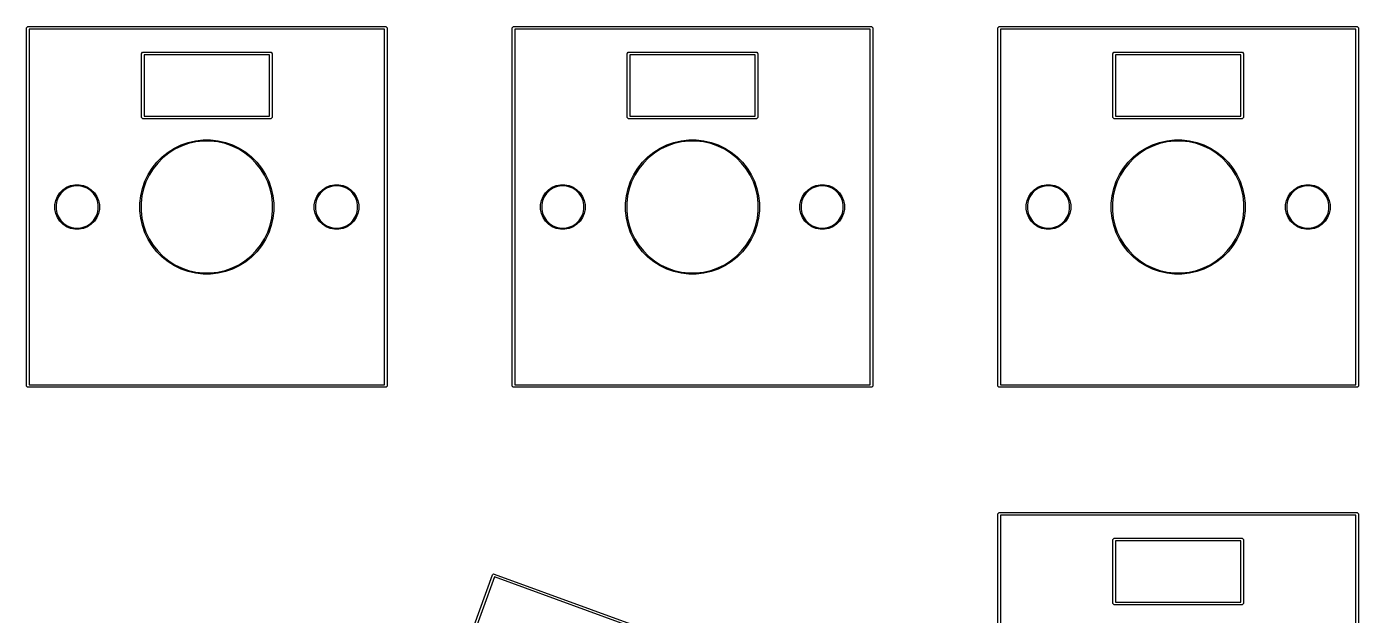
# Model space of a CAD drawing. Extents: x -11 to 295, y -114 to 10.
# Drawn here: x 92.7 to 144.8, y -73 to -49.9 of the extents above; entities that cross this region are included whole.
import ezdxf

# ---------------------------------------------------------------- set-up
doc = ezdxf.new("R2010")
doc.units = 0
doc.layers.add('BLACK', color=7, linetype='CONTINUOUS')

msp = doc.modelspace()

# ---------------------------------------------------------------- linework, layer by layer
at = {"layer": 'BLACK', "linetype": 'CONTINUOUS'}
for p, q in [((92.7, -50), (92.703806, -49.980866)), ((92.7, -64), (92.7, -50)), ((92.703806, -49.980866), (92.730866, -49.953806)), ((92.730866, -49.953806), (92.75, -49.95)), ((92.75, -49.95), (106.75, -49.95)), ((106.75, -49.95), (106.769134, -49.953806)), ((106.769134, -49.953806), (106.796194, -49.980866)), ((106.796194, -49.980866), (106.8, -50)), ((106.8, -50), (106.8, -64)), ((111.7, -50), (111.703806, -49.980866)), ((111.7, -64), (111.7, -50)), ((111.703806, -49.980866), (111.730866, -49.953806)), ((111.730866, -49.953806), (111.75, -49.95)), ((111.75, -49.95), (125.75, -49.95)), ((125.75, -49.95), (125.769134, -49.953806)), ((125.769134, -49.953806), (125.796194, -49.980866)), ((125.796194, -49.980866), (125.8, -50)), ((125.8, -50), (125.8, -64)), ((130.7, -50), (130.703806, -49.980866)), ((130.7, -64), (130.7, -50)), ((130.703806, -49.980866), (130.730866, -49.953806)), ((130.730866, -49.953806), (130.75, -49.95)), ((130.75, -49.95), (144.75, -49.95)), ((144.75, -49.95), (144.769134, -49.953806)), ((144.769134, -49.953806), (144.796194, -49.980866)), ((144.796194, -49.980866), (144.8, -50)), ((144.8, -50), (144.8, -64)), ((92.8, -50.05), (92.8, -63.95)), ((106.7, -50.05), (92.8, -50.05)), ((106.7, -63.95), (106.7, -50.05)), ((111.8, -50.05), (111.8, -63.95)), ((125.7, -50.05), (111.8, -50.05)), ((125.7, -63.95), (125.7, -50.05)), ((130.8, -50.05), (130.8, -63.95)), ((144.7, -50.05), (130.8, -50.05)), ((144.7, -63.95), (144.7, -50.05)), ((97.2, -51), (97.203806, -50.980866)), ((97.2, -53.5), (97.2, -51)), ((97.203806, -50.980866), (97.230866, -50.953806)), ((97.230866, -50.953806), (97.25, -50.95)), ((97.25, -50.95), (102.25, -50.95)), ((97.3, -51.05), (97.3, -53.45)), ((102.2, -51.05), (97.3, -51.05)), ((102.2, -53.45), (102.2, -51.05)), ((102.25, -50.95), (102.269134, -50.953806)), ((102.269134, -50.953806), (102.296194, -50.980866)), ((102.296194, -50.980866), (102.3, -51)), ((102.3, -51), (102.3, -53.5)), ((116.2, -51), (116.203806, -50.980866)), ((116.2, -53.5), (116.2, -51)), ((116.203806, -50.980866), (116.230866, -50.953806)), ((116.230866, -50.953806), (116.25, -50.95)), ((116.25, -50.95), (121.25, -50.95)), ((116.3, -51.05), (116.3, -53.45)), ((121.2, -51.05), (116.3, -51.05)), ((121.2, -53.45), (121.2, -51.05)), ((121.25, -50.95), (121.269134, -50.953806)), ((121.269134, -50.953806), (121.296194, -50.980866)), ((121.296194, -50.980866), (121.3, -51)), ((121.3, -51), (121.3, -53.5)), ((135.2, -51), (135.203806, -50.980866)), ((135.2, -53.5), (135.2, -51)), ((135.203806, -50.980866), (135.230866, -50.953806)), ((135.230866, -50.953806), (135.25, -50.95)), ((135.25, -50.95), (140.25, -50.95)), ((135.3, -51.05), (135.3, -53.45)), ((140.2, -51.05), (135.3, -51.05)), ((140.2, -53.45), (140.2, -51.05)), ((140.25, -50.95), (140.269134, -50.953806)), ((140.269134, -50.953806), (140.296194, -50.980866)), ((140.296194, -50.980866), (140.3, -51)), ((140.3, -51), (140.3, -53.5)), ((97.203806, -53.519134), (97.2, -53.5)), ((97.230866, -53.546194), (97.203806, -53.519134)), ((97.25, -53.55), (97.230866, -53.546194)), ((102.25, -53.55), (97.25, -53.55)), ((97.3, -53.45), (102.2, -53.45)), ((102.269134, -53.546194), (102.25, -53.55)), ((102.296194, -53.519134), (102.269134, -53.546194)), ((102.3, -53.5), (102.296194, -53.519134)), ((116.203806, -53.519134), (116.2, -53.5)), ((116.230866, -53.546194), (116.203806, -53.519134)), ((116.25, -53.55), (116.230866, -53.546194)), ((121.25, -53.55), (116.25, -53.55)), ((116.3, -53.45), (121.2, -53.45)), ((121.269134, -53.546194), (121.25, -53.55)), ((121.296194, -53.519134), (121.269134, -53.546194)), ((121.3, -53.5), (121.296194, -53.519134)), ((135.203806, -53.519134), (135.2, -53.5)), ((135.230866, -53.546194), (135.203806, -53.519134)), ((135.25, -53.55), (135.230866, -53.546194)), ((140.25, -53.55), (135.25, -53.55)), ((135.3, -53.45), (140.2, -53.45)), ((140.269134, -53.546194), (140.25, -53.55)), ((140.296194, -53.519134), (140.269134, -53.546194)), ((140.3, -53.5), (140.296194, -53.519134)), ((98.230988, -54.859153), (98.480238, -54.702539)), ((98.480238, -54.702539), (98.745456, -54.574816)), ((98.763038, -54.617262), (98.502461, -54.742749)), ((98.745456, -54.574816), (99.023307, -54.477592)), ((99.036025, -54.521739), (98.763038, -54.617262)), ((99.023307, -54.477592), (99.310296, -54.412089)), ((99.317992, -54.457382), (99.036025, -54.521739)), ((99.310296, -54.412089), (99.602815, -54.37913)), ((99.605391, -54.425), (99.317992, -54.457382)), ((99.602815, -54.37913), (99.897185, -54.37913)), ((99.894609, -54.425), (99.605391, -54.425)), ((100.182008, -54.457382), (99.894609, -54.425)), ((99.897185, -54.37913), (100.189704, -54.412089)), ((100.463975, -54.521739), (100.182008, -54.457382)), ((100.189704, -54.412089), (100.476693, -54.477592)), ((100.736962, -54.617262), (100.463975, -54.521739)), ((100.476693, -54.477592), (100.754544, -54.574816)), ((100.997539, -54.742749), (100.736962, -54.617262)), ((100.754544, -54.574816), (101.019762, -54.702539)), ((101.019762, -54.702539), (101.269012, -54.859153)), ((117.230988, -54.859153), (117.480238, -54.702539)), ((117.480238, -54.702539), (117.745456, -54.574816)), ((117.763038, -54.617262), (117.502461, -54.742749)), ((117.745456, -54.574816), (118.023307, -54.477592)), ((118.036025, -54.521739), (117.763038, -54.617262)), ((118.023307, -54.477592), (118.310296, -54.412089)), ((118.317992, -54.457382), (118.036025, -54.521739)), ((118.310296, -54.412089), (118.602815, -54.37913)), ((118.605391, -54.425), (118.317992, -54.457382)), ((118.602815, -54.37913), (118.897185, -54.37913)), ((118.894609, -54.425), (118.605391, -54.425)), ((119.182008, -54.457382), (118.894609, -54.425)), ((118.897185, -54.37913), (119.189704, -54.412089)), ((119.463975, -54.521739), (119.182008, -54.457382)), ((119.189704, -54.412089), (119.476693, -54.477592)), ((119.736962, -54.617262), (119.463975, -54.521739)), ((119.476693, -54.477592), (119.754544, -54.574816)), ((119.997539, -54.742749), (119.736962, -54.617262)), ((119.754544, -54.574816), (120.019762, -54.702539)), ((120.019762, -54.702539), (120.269012, -54.859153)), ((136.230988, -54.859153), (136.480238, -54.702539)), ((136.480238, -54.702539), (136.745456, -54.574816)), ((136.763038, -54.617262), (136.502461, -54.742749)), ((136.745456, -54.574816), (137.023307, -54.477592)), ((137.036025, -54.521739), (136.763038, -54.617262)), ((137.023307, -54.477592), (137.310296, -54.412089)), ((137.317992, -54.457382), (137.036025, -54.521739)), ((137.310296, -54.412089), (137.602815, -54.37913)), ((137.605391, -54.425), (137.317992, -54.457382)), ((137.602815, -54.37913), (137.897185, -54.37913)), ((137.894609, -54.425), (137.605391, -54.425)), ((138.182008, -54.457382), (137.894609, -54.425)), ((137.897185, -54.37913), (138.189704, -54.412089)), ((138.463975, -54.521739), (138.182008, -54.457382)), ((138.189704, -54.412089), (138.476693, -54.477592)), ((138.736962, -54.617262), (138.463975, -54.521739)), ((138.476693, -54.477592), (138.754544, -54.574816)), ((138.997539, -54.742749), (138.736962, -54.617262)), ((138.754544, -54.574816), (139.019762, -54.702539)), ((139.019762, -54.702539), (139.269012, -54.859153)), ((97.792689, -55.25084), (98.00084, -55.042689)), ((98.031454, -55.076946), (97.826946, -55.281454)), ((98.00084, -55.042689), (98.230988, -54.859153)), ((98.257574, -54.896622), (98.031454, -55.076946)), ((98.502461, -54.742749), (98.257574, -54.896622)), ((101.242426, -54.896622), (100.997539, -54.742749)), ((101.468546, -55.076946), (101.242426, -54.896622)), ((101.269012, -54.859153), (101.49916, -55.042689)), ((101.673054, -55.281454), (101.468546, -55.076946)), ((101.49916, -55.042689), (101.707311, -55.25084)), ((116.792689, -55.25084), (117.00084, -55.042689)), ((117.031454, -55.076946), (116.826946, -55.281454)), ((117.00084, -55.042689), (117.230988, -54.859153)), ((117.257574, -54.896622), (117.031454, -55.076946)), ((117.502461, -54.742749), (117.257574, -54.896622)), ((120.242426, -54.896622), (119.997539, -54.742749)), ((120.468546, -55.076946), (120.242426, -54.896622)), ((120.269012, -54.859153), (120.49916, -55.042689)), ((120.673054, -55.281454), (120.468546, -55.076946)), ((120.49916, -55.042689), (120.707311, -55.25084)), ((135.792689, -55.25084), (136.00084, -55.042689)), ((136.031454, -55.076946), (135.826946, -55.281454)), ((136.00084, -55.042689), (136.230988, -54.859153)), ((136.257574, -54.896622), (136.031454, -55.076946)), ((136.502461, -54.742749), (136.257574, -54.896622)), ((139.242426, -54.896622), (138.997539, -54.742749)), ((139.468546, -55.076946), (139.242426, -54.896622)), ((139.269012, -54.859153), (139.49916, -55.042689)), ((139.673054, -55.281454), (139.468546, -55.076946)), ((139.49916, -55.042689), (139.707311, -55.25084)), ((97.324816, -55.995456), (97.452539, -55.730238)), ((97.452539, -55.730238), (97.609153, -55.480988)), ((97.646622, -55.507574), (97.492749, -55.752461)), ((97.609153, -55.480988), (97.792689, -55.25084)), ((97.826946, -55.281454), (97.646622, -55.507574)), ((101.853378, -55.507574), (101.673054, -55.281454)), ((101.707311, -55.25084), (101.890847, -55.480988)), ((102.007251, -55.752461), (101.853378, -55.507574)), ((101.890847, -55.480988), (102.047461, -55.730238)), ((102.047461, -55.730238), (102.175184, -55.995456)), ((116.324816, -55.995456), (116.452539, -55.730238)), ((116.452539, -55.730238), (116.609153, -55.480988)), ((116.646622, -55.507574), (116.492749, -55.752461)), ((116.609153, -55.480988), (116.792689, -55.25084)), ((116.826946, -55.281454), (116.646622, -55.507574)), ((120.853378, -55.507574), (120.673054, -55.281454)), ((120.707311, -55.25084), (120.890847, -55.480988)), ((121.007251, -55.752461), (120.853378, -55.507574)), ((120.890847, -55.480988), (121.047461, -55.730238)), ((121.047461, -55.730238), (121.175184, -55.995456)), ((135.324816, -55.995456), (135.452539, -55.730238)), ((135.452539, -55.730238), (135.609153, -55.480988)), ((135.646622, -55.507574), (135.492749, -55.752461)), ((135.609153, -55.480988), (135.792689, -55.25084)), ((135.826946, -55.281454), (135.646622, -55.507574)), ((139.853378, -55.507574), (139.673054, -55.281454)), ((139.707311, -55.25084), (139.890847, -55.480988)), ((140.007251, -55.752461), (139.853378, -55.507574)), ((139.890847, -55.480988), (140.047461, -55.730238)), ((140.047461, -55.730238), (140.175184, -55.995456)), ((94.119906, -56.323616), (94.262528, -56.228319)), ((94.262528, -56.228319), (94.421001, -56.162677)), ((94.434356, -56.206704), (94.284216, -56.268894)), ((94.421001, -56.162677), (94.589235, -56.129213)), ((94.593745, -56.175), (94.434356, -56.206704)), ((94.589235, -56.129213), (94.760765, -56.129213)), ((94.756255, -56.175), (94.593745, -56.175)), ((94.915644, -56.206704), (94.756255, -56.175)), ((94.760765, -56.129213), (94.928999, -56.162677)), ((95.065784, -56.268894), (94.915644, -56.206704)), ((94.928999, -56.162677), (95.087472, -56.228319)), ((95.087472, -56.228319), (95.230094, -56.323616)), ((97.227592, -56.273307), (97.324816, -55.995456)), ((97.367262, -56.013038), (97.271739, -56.286025)), ((97.492749, -55.752461), (97.367262, -56.013038)), ((102.132738, -56.013038), (102.007251, -55.752461)), ((102.228261, -56.286025), (102.132738, -56.013038)), ((102.175184, -55.995456), (102.272408, -56.273307)), ((104.269906, -56.323616), (104.412528, -56.228319)), ((104.412528, -56.228319), (104.571001, -56.162677)), ((104.584356, -56.206704), (104.434216, -56.268894)), ((104.571001, -56.162677), (104.739235, -56.129213)), ((104.743745, -56.175), (104.584356, -56.206704)), ((104.739235, -56.129213), (104.910765, -56.129213)), ((104.906255, -56.175), (104.743745, -56.175)), ((105.065644, -56.206704), (104.906255, -56.175)), ((104.910765, -56.129213), (105.078999, -56.162677)), ((105.215784, -56.268894), (105.065644, -56.206704)), ((105.078999, -56.162677), (105.237472, -56.228319)), ((105.237472, -56.228319), (105.380094, -56.323616)), ((113.119906, -56.323616), (113.262528, -56.228319)), ((113.262528, -56.228319), (113.421001, -56.162677)), ((113.434356, -56.206704), (113.284216, -56.268894)), ((113.421001, -56.162677), (113.589235, -56.129213)), ((113.593745, -56.175), (113.434356, -56.206704)), ((113.589235, -56.129213), (113.760765, -56.129213)), ((113.756255, -56.175), (113.593745, -56.175)), ((113.915644, -56.206704), (113.756255, -56.175)), ((113.760765, -56.129213), (113.928999, -56.162677)), ((114.065784, -56.268894), (113.915644, -56.206704)), ((113.928999, -56.162677), (114.087472, -56.228319)), ((114.087472, -56.228319), (114.230094, -56.323616)), ((116.227592, -56.273307), (116.324816, -55.995456)), ((116.367262, -56.013038), (116.271739, -56.286025)), ((116.492749, -55.752461), (116.367262, -56.013038)), ((121.132738, -56.013038), (121.007251, -55.752461)), ((121.228261, -56.286025), (121.132738, -56.013038)), ((121.175184, -55.995456), (121.272408, -56.273307)), ((123.269906, -56.323616), (123.412528, -56.228319)), ((123.412528, -56.228319), (123.571001, -56.162677)), ((123.584356, -56.206704), (123.434216, -56.268894)), ((123.571001, -56.162677), (123.739235, -56.129213)), ((123.743745, -56.175), (123.584356, -56.206704)), ((123.739235, -56.129213), (123.910765, -56.129213)), ((123.906255, -56.175), (123.743745, -56.175)), ((124.065644, -56.206704), (123.906255, -56.175)), ((123.910765, -56.129213), (124.078999, -56.162677)), ((124.215784, -56.268894), (124.065644, -56.206704)), ((124.078999, -56.162677), (124.237472, -56.228319)), ((124.237472, -56.228319), (124.380094, -56.323616)), ((132.119906, -56.323616), (132.262528, -56.228319)), ((132.262528, -56.228319), (132.421001, -56.162677)), ((132.434356, -56.206704), (132.284216, -56.268894)), ((132.421001, -56.162677), (132.589235, -56.129213)), ((132.593745, -56.175), (132.434356, -56.206704)), ((132.589235, -56.129213), (132.760765, -56.129213)), ((132.756255, -56.175), (132.593745, -56.175)), ((132.915644, -56.206704), (132.756255, -56.175)), ((132.760765, -56.129213), (132.928999, -56.162677)), ((133.065784, -56.268894), (132.915644, -56.206704)), ((132.928999, -56.162677), (133.087472, -56.228319)), ((133.087472, -56.228319), (133.230094, -56.323616)), ((135.227592, -56.273307), (135.324816, -55.995456)), ((135.367262, -56.013038), (135.271739, -56.286025)), ((135.492749, -55.752461), (135.367262, -56.013038)), ((140.132738, -56.013038), (140.007251, -55.752461)), ((140.228261, -56.286025), (140.132738, -56.013038)), ((140.175184, -55.995456), (140.272408, -56.273307)), ((142.269906, -56.323616), (142.412528, -56.228319)), ((142.412528, -56.228319), (142.571001, -56.162677)), ((142.584356, -56.206704), (142.434216, -56.268894)), ((142.571001, -56.162677), (142.739235, -56.129213)), ((142.743745, -56.175), (142.584356, -56.206704)), ((142.739235, -56.129213), (142.910765, -56.129213)), ((142.906255, -56.175), (142.743745, -56.175)), ((143.065644, -56.206704), (142.906255, -56.175)), ((142.910765, -56.129213), (143.078999, -56.162677)), ((143.215784, -56.268894), (143.065644, -56.206704)), ((143.078999, -56.162677), (143.237472, -56.228319)), ((143.237472, -56.228319), (143.380094, -56.323616)), ((93.804213, -56.914235), (93.837677, -56.746001)), ((93.837677, -56.746001), (93.903319, -56.587528)), ((93.881704, -56.759356), (93.85, -56.918745)), ((93.943894, -56.609216), (93.881704, -56.759356)), ((93.903319, -56.587528), (93.998616, -56.444906)), ((94.034181, -56.474093), (93.943894, -56.609216)), ((93.998616, -56.444906), (94.119906, -56.323616)), ((94.149093, -56.359181), (94.034181, -56.474093)), ((94.284216, -56.268894), (94.149093, -56.359181)), ((95.200907, -56.359181), (95.065784, -56.268894)), ((95.315819, -56.474093), (95.200907, -56.359181)), ((95.230094, -56.323616), (95.351384, -56.444906)), ((95.406106, -56.609216), (95.315819, -56.474093)), ((95.351384, -56.444906), (95.446681, -56.587528)), ((95.468296, -56.759356), (95.406106, -56.609216)), ((95.446681, -56.587528), (95.512323, -56.746001)), ((95.5, -56.918745), (95.468296, -56.759356)), ((95.512323, -56.746001), (95.545787, -56.914235)), ((97.12913, -56.852815), (97.162089, -56.560296)), ((97.162089, -56.560296), (97.227592, -56.273307)), ((97.207382, -56.567992), (97.175, -56.855391)), ((97.271739, -56.286025), (97.207382, -56.567992)), ((102.292618, -56.567992), (102.228261, -56.286025)), ((102.272408, -56.273307), (102.337911, -56.560296)), ((102.325, -56.855391), (102.292618, -56.567992)), ((102.337911, -56.560296), (102.37087, -56.852815)), ((103.954213, -56.914235), (103.987677, -56.746001)), ((103.987677, -56.746001), (104.053319, -56.587528)), ((104.031704, -56.759356), (104, -56.918745)), ((104.093894, -56.609216), (104.031704, -56.759356)), ((104.053319, -56.587528), (104.148616, -56.444906)), ((104.184181, -56.474093), (104.093894, -56.609216)), ((104.148616, -56.444906), (104.269906, -56.323616)), ((104.299093, -56.359181), (104.184181, -56.474093)), ((104.434216, -56.268894), (104.299093, -56.359181)), ((105.350907, -56.359181), (105.215784, -56.268894)), ((105.465819, -56.474093), (105.350907, -56.359181)), ((105.380094, -56.323616), (105.501384, -56.444906)), ((105.556106, -56.609216), (105.465819, -56.474093)), ((105.501384, -56.444906), (105.596681, -56.587528)), ((105.618296, -56.759356), (105.556106, -56.609216)), ((105.596681, -56.587528), (105.662323, -56.746001)), ((105.65, -56.918745), (105.618296, -56.759356)), ((105.662323, -56.746001), (105.695787, -56.914235)), ((112.804213, -56.914235), (112.837677, -56.746001)), ((112.837677, -56.746001), (112.903319, -56.587528)), ((112.881704, -56.759356), (112.85, -56.918745)), ((112.943894, -56.609216), (112.881704, -56.759356)), ((112.903319, -56.587528), (112.998616, -56.444906)), ((113.034181, -56.474093), (112.943894, -56.609216)), ((112.998616, -56.444906), (113.119906, -56.323616)), ((113.149093, -56.359181), (113.034181, -56.474093)), ((113.284216, -56.268894), (113.149093, -56.359181)), ((114.200907, -56.359181), (114.065784, -56.268894)), ((114.315819, -56.474093), (114.200907, -56.359181)), ((114.230094, -56.323616), (114.351384, -56.444906)), ((114.406106, -56.609216), (114.315819, -56.474093)), ((114.351384, -56.444906), (114.446681, -56.587528)), ((114.468296, -56.759356), (114.406106, -56.609216)), ((114.446681, -56.587528), (114.512323, -56.746001)), ((114.5, -56.918745), (114.468296, -56.759356)), ((114.512323, -56.746001), (114.545787, -56.914235)), ((116.12913, -56.852815), (116.162089, -56.560296)), ((116.162089, -56.560296), (116.227592, -56.273307)), ((116.207382, -56.567992), (116.175, -56.855391)), ((116.271739, -56.286025), (116.207382, -56.567992)), ((121.292618, -56.567992), (121.228261, -56.286025)), ((121.272408, -56.273307), (121.337911, -56.560296)), ((121.325, -56.855391), (121.292618, -56.567992)), ((121.337911, -56.560296), (121.37087, -56.852815)), ((122.954213, -56.914235), (122.987677, -56.746001)), ((122.987677, -56.746001), (123.053319, -56.587528)), ((123.031704, -56.759356), (123, -56.918745)), ((123.093894, -56.609216), (123.031704, -56.759356)), ((123.053319, -56.587528), (123.148616, -56.444906)), ((123.184181, -56.474093), (123.093894, -56.609216)), ((123.148616, -56.444906), (123.269906, -56.323616)), ((123.299093, -56.359181), (123.184181, -56.474093)), ((123.434216, -56.268894), (123.299093, -56.359181)), ((124.350907, -56.359181), (124.215784, -56.268894)), ((124.465819, -56.474093), (124.350907, -56.359181)), ((124.380094, -56.323616), (124.501384, -56.444906)), ((124.556106, -56.609216), (124.465819, -56.474093)), ((124.501384, -56.444906), (124.596681, -56.587528)), ((124.618296, -56.759356), (124.556106, -56.609216)), ((124.596681, -56.587528), (124.662323, -56.746001)), ((124.65, -56.918745), (124.618296, -56.759356)), ((124.662323, -56.746001), (124.695787, -56.914235)), ((131.804213, -56.914235), (131.837677, -56.746001)), ((131.837677, -56.746001), (131.903319, -56.587528)), ((131.881704, -56.759356), (131.85, -56.918745)), ((131.943894, -56.609216), (131.881704, -56.759356)), ((131.903319, -56.587528), (131.998616, -56.444906)), ((132.034181, -56.474093), (131.943894, -56.609216)), ((131.998616, -56.444906), (132.119906, -56.323616)), ((132.149093, -56.359181), (132.034181, -56.474093)), ((132.284216, -56.268894), (132.149093, -56.359181)), ((133.200907, -56.359181), (133.065784, -56.268894)), ((133.315819, -56.474093), (133.200907, -56.359181)), ((133.230094, -56.323616), (133.351384, -56.444906)), ((133.406106, -56.609216), (133.315819, -56.474093)), ((133.351384, -56.444906), (133.446681, -56.587528)), ((133.468296, -56.759356), (133.406106, -56.609216)), ((133.446681, -56.587528), (133.512323, -56.746001)), ((133.5, -56.918745), (133.468296, -56.759356)), ((133.512323, -56.746001), (133.545787, -56.914235)), ((135.12913, -56.852815), (135.162089, -56.560296)), ((135.162089, -56.560296), (135.227592, -56.273307)), ((135.207382, -56.567992), (135.175, -56.855391)), ((135.271739, -56.286025), (135.207382, -56.567992)), ((140.292618, -56.567992), (140.228261, -56.286025)), ((140.272408, -56.273307), (140.337911, -56.560296)), ((140.325, -56.855391), (140.292618, -56.567992)), ((140.337911, -56.560296), (140.37087, -56.852815)), ((141.954213, -56.914235), (141.987677, -56.746001)), ((141.987677, -56.746001), (142.053319, -56.587528)), ((142.031704, -56.759356), (142, -56.918745)), ((142.093894, -56.609216), (142.031704, -56.759356)), ((142.053319, -56.587528), (142.148616, -56.444906)), ((142.184181, -56.474093), (142.093894, -56.609216)), ((142.148616, -56.444906), (142.269906, -56.323616)), ((142.299093, -56.359181), (142.184181, -56.474093)), ((142.434216, -56.268894), (142.299093, -56.359181)), ((143.350907, -56.359181), (143.215784, -56.268894)), ((143.465819, -56.474093), (143.350907, -56.359181)), ((143.380094, -56.323616), (143.501384, -56.444906)), ((143.556106, -56.609216), (143.465819, -56.474093)), ((143.501384, -56.444906), (143.596681, -56.587528)), ((143.618296, -56.759356), (143.556106, -56.609216)), ((143.596681, -56.587528), (143.662323, -56.746001)), ((143.65, -56.918745), (143.618296, -56.759356)), ((143.662323, -56.746001), (143.695787, -56.914235)), ((93.804213, -56.918745), (93.804213, -56.914235)), ((93.804213, -57.085765), (93.804213, -56.918745)), ((93.837677, -57.253999), (93.804213, -57.085765)), ((93.903319, -57.412472), (93.837677, -57.253999)), ((93.85, -56.918745), (93.85, -57.081255)), ((93.85, -57.081255), (93.881704, -57.240644)), ((93.881704, -57.240644), (93.943894, -57.390784)), ((95.406106, -57.390784), (95.468296, -57.240644)), ((95.512323, -57.253999), (95.446681, -57.412472)), ((95.468296, -57.240644), (95.5, -57.081255)), ((95.5, -57.081255), (95.5, -56.918745)), ((95.545787, -57.085765), (95.512323, -57.253999)), ((95.545787, -56.914235), (95.545787, -57.085765)), ((97.12913, -56.855391), (97.12913, -56.852815)), ((97.12913, -57.147185), (97.12913, -56.855391)), ((97.162089, -57.439704), (97.12913, -57.147185)), ((97.175, -56.855391), (97.175, -57.144609)), ((97.175, -57.144609), (97.207382, -57.432008)), ((102.292618, -57.432008), (102.325, -57.144609)), ((102.325, -57.144609), (102.325, -56.855391)), ((102.37087, -57.147185), (102.337911, -57.439704)), ((102.37087, -56.852815), (102.37087, -57.147185)), ((103.954213, -56.918745), (103.954213, -56.914235)), ((103.954213, -57.085765), (103.954213, -56.918745)), ((103.987677, -57.253999), (103.954213, -57.085765)), ((104.053319, -57.412472), (103.987677, -57.253999)), ((104, -56.918745), (104, -57.081255)), ((104, -57.081255), (104.031704, -57.240644)), ((104.031704, -57.240644), (104.093894, -57.390784)), ((105.556106, -57.390784), (105.618296, -57.240644)), ((105.662323, -57.253999), (105.596681, -57.412472)), ((105.618296, -57.240644), (105.65, -57.081255)), ((105.65, -57.081255), (105.65, -56.918745)), ((105.695787, -57.085765), (105.662323, -57.253999)), ((105.695787, -56.914235), (105.695787, -57.085765)), ((112.804213, -56.918745), (112.804213, -56.914235)), ((112.804213, -57.085765), (112.804213, -56.918745)), ((112.837677, -57.253999), (112.804213, -57.085765)), ((112.903319, -57.412472), (112.837677, -57.253999)), ((112.85, -56.918745), (112.85, -57.081255)), ((112.85, -57.081255), (112.881704, -57.240644)), ((112.881704, -57.240644), (112.943894, -57.390784)), ((114.406106, -57.390784), (114.468296, -57.240644)), ((114.512323, -57.253999), (114.446681, -57.412472)), ((114.468296, -57.240644), (114.5, -57.081255)), ((114.5, -57.081255), (114.5, -56.918745)), ((114.545787, -57.085765), (114.512323, -57.253999)), ((114.545787, -56.914235), (114.545787, -57.085765)), ((116.12913, -56.855391), (116.12913, -56.852815)), ((116.12913, -57.147185), (116.12913, -56.855391)), ((116.162089, -57.439704), (116.12913, -57.147185)), ((116.175, -56.855391), (116.175, -57.144609)), ((116.175, -57.144609), (116.207382, -57.432008)), ((121.292618, -57.432008), (121.325, -57.144609)), ((121.325, -57.144609), (121.325, -56.855391)), ((121.37087, -57.147185), (121.337911, -57.439704)), ((121.37087, -56.852815), (121.37087, -57.147185)), ((122.954213, -56.918745), (122.954213, -56.914235)), ((122.954213, -57.085765), (122.954213, -56.918745)), ((122.987677, -57.253999), (122.954213, -57.085765)), ((123.053319, -57.412472), (122.987677, -57.253999)), ((123, -56.918745), (123, -57.081255)), ((123, -57.081255), (123.031704, -57.240644)), ((123.031704, -57.240644), (123.093894, -57.390784)), ((124.556106, -57.390784), (124.618296, -57.240644)), ((124.662323, -57.253999), (124.596681, -57.412472)), ((124.618296, -57.240644), (124.65, -57.081255)), ((124.65, -57.081255), (124.65, -56.918745)), ((124.695787, -57.085765), (124.662323, -57.253999)), ((124.695787, -56.914235), (124.695787, -57.085765)), ((131.804213, -56.918745), (131.804213, -56.914235)), ((131.804213, -57.085765), (131.804213, -56.918745)), ((131.837677, -57.253999), (131.804213, -57.085765)), ((131.903319, -57.412472), (131.837677, -57.253999)), ((131.85, -56.918745), (131.85, -57.081255)), ((131.85, -57.081255), (131.881704, -57.240644)), ((131.881704, -57.240644), (131.943894, -57.390784)), ((133.406106, -57.390784), (133.468296, -57.240644)), ((133.512323, -57.253999), (133.446681, -57.412472)), ((133.468296, -57.240644), (133.5, -57.081255)), ((133.5, -57.081255), (133.5, -56.918745)), ((133.545787, -57.085765), (133.512323, -57.253999)), ((133.545787, -56.914235), (133.545787, -57.085765)), ((135.12913, -56.855391), (135.12913, -56.852815)), ((135.12913, -57.147185), (135.12913, -56.855391)), ((135.162089, -57.439704), (135.12913, -57.147185)), ((135.175, -56.855391), (135.175, -57.144609)), ((135.175, -57.144609), (135.207382, -57.432008)), ((140.292618, -57.432008), (140.325, -57.144609)), ((140.325, -57.144609), (140.325, -56.855391)), ((140.37087, -57.147185), (140.337911, -57.439704)), ((140.37087, -56.852815), (140.37087, -57.147185)), ((141.954213, -56.918745), (141.954213, -56.914235)), ((141.954213, -57.085765), (141.954213, -56.918745)), ((141.987677, -57.253999), (141.954213, -57.085765)), ((142.053319, -57.412472), (141.987677, -57.253999)), ((142, -56.918745), (142, -57.081255)), ((142, -57.081255), (142.031704, -57.240644)), ((142.031704, -57.240644), (142.093894, -57.390784)), ((143.556106, -57.390784), (143.618296, -57.240644)), ((143.662323, -57.253999), (143.596681, -57.412472)), ((143.618296, -57.240644), (143.65, -57.081255)), ((143.65, -57.081255), (143.65, -56.918745)), ((143.695787, -57.085765), (143.662323, -57.253999)), ((143.695787, -56.914235), (143.695787, -57.085765)), ((93.998616, -57.555094), (93.903319, -57.412472)), ((93.943894, -57.390784), (94.034181, -57.525907)), ((94.119906, -57.676384), (93.998616, -57.555094)), ((94.034181, -57.525907), (94.149093, -57.640819)), ((94.262528, -57.771681), (94.119906, -57.676384)), ((94.149093, -57.640819), (94.284216, -57.731106)), ((94.421001, -57.837323), (94.262528, -57.771681)), ((94.284216, -57.731106), (94.434356, -57.793296)), ((94.434356, -57.793296), (94.593745, -57.825)), ((94.593745, -57.825), (94.756255, -57.825)), ((94.756255, -57.825), (94.915644, -57.793296)), ((94.915644, -57.793296), (95.065784, -57.731106)), ((95.087472, -57.771681), (94.928999, -57.837323)), ((95.065784, -57.731106), (95.200907, -57.640819)), ((95.230094, -57.676384), (95.087472, -57.771681)), ((95.200907, -57.640819), (95.315819, -57.525907)), ((95.351384, -57.555094), (95.230094, -57.676384)), ((95.315819, -57.525907), (95.406106, -57.390784)), ((95.446681, -57.412472), (95.351384, -57.555094)), ((97.227592, -57.726693), (97.162089, -57.439704)), ((97.207382, -57.432008), (97.271739, -57.713975)), ((97.324816, -58.004544), (97.227592, -57.726693)), ((97.271739, -57.713975), (97.367262, -57.986962)), ((102.132738, -57.986962), (102.228261, -57.713975)), ((102.272408, -57.726693), (102.175184, -58.004544)), ((102.228261, -57.713975), (102.292618, -57.432008)), ((102.337911, -57.439704), (102.272408, -57.726693)), ((104.148616, -57.555094), (104.053319, -57.412472)), ((104.093894, -57.390784), (104.184181, -57.525907)), ((104.269906, -57.676384), (104.148616, -57.555094)), ((104.184181, -57.525907), (104.299093, -57.640819)), ((104.412528, -57.771681), (104.269906, -57.676384)), ((104.299093, -57.640819), (104.434216, -57.731106)), ((104.571001, -57.837323), (104.412528, -57.771681)), ((104.434216, -57.731106), (104.584356, -57.793296)), ((104.584356, -57.793296), (104.743745, -57.825)), ((104.743745, -57.825), (104.906255, -57.825)), ((104.906255, -57.825), (105.065644, -57.793296)), ((105.065644, -57.793296), (105.215784, -57.731106)), ((105.237472, -57.771681), (105.078999, -57.837323)), ((105.215784, -57.731106), (105.350907, -57.640819)), ((105.380094, -57.676384), (105.237472, -57.771681)), ((105.350907, -57.640819), (105.465819, -57.525907)), ((105.501384, -57.555094), (105.380094, -57.676384)), ((105.465819, -57.525907), (105.556106, -57.390784)), ((105.596681, -57.412472), (105.501384, -57.555094)), ((112.998616, -57.555094), (112.903319, -57.412472)), ((112.943894, -57.390784), (113.034181, -57.525907)), ((113.119906, -57.676384), (112.998616, -57.555094)), ((113.034181, -57.525907), (113.149093, -57.640819)), ((113.262528, -57.771681), (113.119906, -57.676384)), ((113.149093, -57.640819), (113.284216, -57.731106)), ((113.421001, -57.837323), (113.262528, -57.771681)), ((113.284216, -57.731106), (113.434356, -57.793296)), ((113.434356, -57.793296), (113.593745, -57.825)), ((113.593745, -57.825), (113.756255, -57.825)), ((113.756255, -57.825), (113.915644, -57.793296)), ((113.915644, -57.793296), (114.065784, -57.731106)), ((114.087472, -57.771681), (113.928999, -57.837323)), ((114.065784, -57.731106), (114.200907, -57.640819)), ((114.230094, -57.676384), (114.087472, -57.771681)), ((114.200907, -57.640819), (114.315819, -57.525907)), ((114.351384, -57.555094), (114.230094, -57.676384)), ((114.315819, -57.525907), (114.406106, -57.390784)), ((114.446681, -57.412472), (114.351384, -57.555094)), ((116.227592, -57.726693), (116.162089, -57.439704)), ((116.207382, -57.432008), (116.271739, -57.713975)), ((116.324816, -58.004544), (116.227592, -57.726693)), ((116.271739, -57.713975), (116.367262, -57.986962)), ((121.132738, -57.986962), (121.228261, -57.713975)), ((121.272408, -57.726693), (121.175184, -58.004544)), ((121.228261, -57.713975), (121.292618, -57.432008)), ((121.337911, -57.439704), (121.272408, -57.726693)), ((123.148616, -57.555094), (123.053319, -57.412472)), ((123.093894, -57.390784), (123.184181, -57.525907)), ((123.269906, -57.676384), (123.148616, -57.555094)), ((123.184181, -57.525907), (123.299093, -57.640819)), ((123.412528, -57.771681), (123.269906, -57.676384)), ((123.299093, -57.640819), (123.434216, -57.731106)), ((123.571001, -57.837323), (123.412528, -57.771681)), ((123.434216, -57.731106), (123.584356, -57.793296)), ((123.584356, -57.793296), (123.743745, -57.825)), ((123.743745, -57.825), (123.906255, -57.825)), ((123.906255, -57.825), (124.065644, -57.793296)), ((124.065644, -57.793296), (124.215784, -57.731106)), ((124.237472, -57.771681), (124.078999, -57.837323)), ((124.215784, -57.731106), (124.350907, -57.640819)), ((124.380094, -57.676384), (124.237472, -57.771681)), ((124.350907, -57.640819), (124.465819, -57.525907)), ((124.501384, -57.555094), (124.380094, -57.676384)), ((124.465819, -57.525907), (124.556106, -57.390784)), ((124.596681, -57.412472), (124.501384, -57.555094)), ((131.998616, -57.555094), (131.903319, -57.412472)), ((131.943894, -57.390784), (132.034181, -57.525907)), ((132.119906, -57.676384), (131.998616, -57.555094)), ((132.034181, -57.525907), (132.149093, -57.640819)), ((132.262528, -57.771681), (132.119906, -57.676384)), ((132.149093, -57.640819), (132.284216, -57.731106)), ((132.421001, -57.837323), (132.262528, -57.771681)), ((132.284216, -57.731106), (132.434356, -57.793296)), ((132.434356, -57.793296), (132.593745, -57.825)), ((132.593745, -57.825), (132.756255, -57.825)), ((132.756255, -57.825), (132.915644, -57.793296)), ((132.915644, -57.793296), (133.065784, -57.731106)), ((133.087472, -57.771681), (132.928999, -57.837323)), ((133.065784, -57.731106), (133.200907, -57.640819)), ((133.230094, -57.676384), (133.087472, -57.771681)), ((133.200907, -57.640819), (133.315819, -57.525907)), ((133.351384, -57.555094), (133.230094, -57.676384)), ((133.315819, -57.525907), (133.406106, -57.390784)), ((133.446681, -57.412472), (133.351384, -57.555094)), ((135.227592, -57.726693), (135.162089, -57.439704)), ((135.207382, -57.432008), (135.271739, -57.713975)), ((135.324816, -58.004544), (135.227592, -57.726693)), ((135.271739, -57.713975), (135.367262, -57.986962)), ((140.132738, -57.986962), (140.228261, -57.713975)), ((140.272408, -57.726693), (140.175184, -58.004544)), ((140.228261, -57.713975), (140.292618, -57.432008)), ((140.337911, -57.439704), (140.272408, -57.726693)), ((142.148616, -57.555094), (142.053319, -57.412472)), ((142.093894, -57.390784), (142.184181, -57.525907)), ((142.269906, -57.676384), (142.148616, -57.555094)), ((142.184181, -57.525907), (142.299093, -57.640819)), ((142.412528, -57.771681), (142.269906, -57.676384)), ((142.299093, -57.640819), (142.434216, -57.731106)), ((142.571001, -57.837323), (142.412528, -57.771681)), ((142.434216, -57.731106), (142.584356, -57.793296)), ((142.584356, -57.793296), (142.743745, -57.825)), ((142.743745, -57.825), (142.906255, -57.825)), ((142.906255, -57.825), (143.065644, -57.793296)), ((143.065644, -57.793296), (143.215784, -57.731106)), ((143.237472, -57.771681), (143.078999, -57.837323)), ((143.215784, -57.731106), (143.350907, -57.640819)), ((143.380094, -57.676384), (143.237472, -57.771681)), ((143.350907, -57.640819), (143.465819, -57.525907)), ((143.501384, -57.555094), (143.380094, -57.676384)), ((143.465819, -57.525907), (143.556106, -57.390784)), ((143.596681, -57.412472), (143.501384, -57.555094)), ((94.589235, -57.870787), (94.421001, -57.837323)), ((94.760765, -57.870787), (94.589235, -57.870787)), ((94.928999, -57.837323), (94.760765, -57.870787)), ((97.452539, -58.269762), (97.324816, -58.004544)), ((97.367262, -57.986962), (97.492749, -58.247539)), ((97.609153, -58.519012), (97.452539, -58.269762)), ((97.492749, -58.247539), (97.646622, -58.492426)), ((101.853378, -58.492426), (102.007251, -58.247539)), ((102.047461, -58.269762), (101.890847, -58.519012)), ((102.007251, -58.247539), (102.132738, -57.986962)), ((102.175184, -58.004544), (102.047461, -58.269762)), ((104.739235, -57.870787), (104.571001, -57.837323)), ((104.910765, -57.870787), (104.739235, -57.870787)), ((105.078999, -57.837323), (104.910765, -57.870787)), ((113.589235, -57.870787), (113.421001, -57.837323)), ((113.760765, -57.870787), (113.589235, -57.870787)), ((113.928999, -57.837323), (113.760765, -57.870787)), ((116.452539, -58.269762), (116.324816, -58.004544)), ((116.367262, -57.986962), (116.492749, -58.247539)), ((116.609153, -58.519012), (116.452539, -58.269762)), ((116.492749, -58.247539), (116.646622, -58.492426)), ((120.853378, -58.492426), (121.007251, -58.247539)), ((121.047461, -58.269762), (120.890847, -58.519012)), ((121.007251, -58.247539), (121.132738, -57.986962)), ((121.175184, -58.004544), (121.047461, -58.269762)), ((123.739235, -57.870787), (123.571001, -57.837323)), ((123.910765, -57.870787), (123.739235, -57.870787)), ((124.078999, -57.837323), (123.910765, -57.870787)), ((132.589235, -57.870787), (132.421001, -57.837323)), ((132.760765, -57.870787), (132.589235, -57.870787)), ((132.928999, -57.837323), (132.760765, -57.870787)), ((135.452539, -58.269762), (135.324816, -58.004544)), ((135.367262, -57.986962), (135.492749, -58.247539)), ((135.609153, -58.519012), (135.452539, -58.269762)), ((135.492749, -58.247539), (135.646622, -58.492426)), ((139.853378, -58.492426), (140.007251, -58.247539)), ((140.047461, -58.269762), (139.890847, -58.519012)), ((140.007251, -58.247539), (140.132738, -57.986962)), ((140.175184, -58.004544), (140.047461, -58.269762)), ((142.739235, -57.870787), (142.571001, -57.837323)), ((142.910765, -57.870787), (142.739235, -57.870787)), ((143.078999, -57.837323), (142.910765, -57.870787)), ((97.792689, -58.74916), (97.609153, -58.519012)), ((97.646622, -58.492426), (97.826946, -58.718546)), ((98.00084, -58.957311), (97.792689, -58.74916)), ((97.826946, -58.718546), (98.031454, -58.923054)), ((101.468546, -58.923054), (101.673054, -58.718546)), ((101.707311, -58.74916), (101.49916, -58.957311)), ((101.673054, -58.718546), (101.853378, -58.492426)), ((101.890847, -58.519012), (101.707311, -58.74916)), ((116.792689, -58.74916), (116.609153, -58.519012)), ((116.646622, -58.492426), (116.826946, -58.718546)), ((117.00084, -58.957311), (116.792689, -58.74916)), ((116.826946, -58.718546), (117.031454, -58.923054)), ((120.468546, -58.923054), (120.673054, -58.718546)), ((120.707311, -58.74916), (120.49916, -58.957311)), ((120.673054, -58.718546), (120.853378, -58.492426)), ((120.890847, -58.519012), (120.707311, -58.74916)), ((135.792689, -58.74916), (135.609153, -58.519012)), ((135.646622, -58.492426), (135.826946, -58.718546)), ((136.00084, -58.957311), (135.792689, -58.74916)), ((135.826946, -58.718546), (136.031454, -58.923054)), ((139.468546, -58.923054), (139.673054, -58.718546)), ((139.707311, -58.74916), (139.49916, -58.957311)), ((139.673054, -58.718546), (139.853378, -58.492426)), ((139.890847, -58.519012), (139.707311, -58.74916)), ((98.230988, -59.140847), (98.00084, -58.957311)), ((98.031454, -58.923054), (98.257574, -59.103378)), ((98.480238, -59.297461), (98.230988, -59.140847)), ((98.257574, -59.103378), (98.502461, -59.257251)), ((98.745456, -59.425184), (98.480238, -59.297461)), ((98.502461, -59.257251), (98.763038, -59.382738)), ((98.763038, -59.382738), (99.036025, -59.478261)), ((100.463975, -59.478261), (100.736962, -59.382738)), ((100.736962, -59.382738), (100.997539, -59.257251)), ((101.019762, -59.297461), (100.754544, -59.425184)), ((100.997539, -59.257251), (101.242426, -59.103378)), ((101.269012, -59.140847), (101.019762, -59.297461)), ((101.242426, -59.103378), (101.468546, -58.923054)), ((101.49916, -58.957311), (101.269012, -59.140847)), ((117.230988, -59.140847), (117.00084, -58.957311)), ((117.031454, -58.923054), (117.257574, -59.103378)), ((117.480238, -59.297461), (117.230988, -59.140847)), ((117.257574, -59.103378), (117.502461, -59.257251)), ((117.745456, -59.425184), (117.480238, -59.297461)), ((117.502461, -59.257251), (117.763038, -59.382738)), ((117.763038, -59.382738), (118.036025, -59.478261)), ((119.463975, -59.478261), (119.736962, -59.382738)), ((119.736962, -59.382738), (119.997539, -59.257251)), ((120.019762, -59.297461), (119.754544, -59.425184)), ((119.997539, -59.257251), (120.242426, -59.103378)), ((120.269012, -59.140847), (120.019762, -59.297461)), ((120.242426, -59.103378), (120.468546, -58.923054)), ((120.49916, -58.957311), (120.269012, -59.140847)), ((136.230988, -59.140847), (136.00084, -58.957311)), ((136.031454, -58.923054), (136.257574, -59.103378)), ((136.480238, -59.297461), (136.230988, -59.140847)), ((136.257574, -59.103378), (136.502461, -59.257251)), ((136.745456, -59.425184), (136.480238, -59.297461)), ((136.502461, -59.257251), (136.763038, -59.382738)), ((136.763038, -59.382738), (137.036025, -59.478261)), ((138.463975, -59.478261), (138.736962, -59.382738)), ((138.736962, -59.382738), (138.997539, -59.257251)), ((139.019762, -59.297461), (138.754544, -59.425184)), ((138.997539, -59.257251), (139.242426, -59.103378)), ((139.269012, -59.140847), (139.019762, -59.297461)), ((139.242426, -59.103378), (139.468546, -58.923054)), ((139.49916, -58.957311), (139.269012, -59.140847)), ((99.023307, -59.522408), (98.745456, -59.425184)), ((99.310296, -59.587911), (99.023307, -59.522408)), ((99.036025, -59.478261), (99.317992, -59.542618)), ((99.602815, -59.62087), (99.310296, -59.587911)), ((99.317992, -59.542618), (99.605391, -59.575)), ((99.897185, -59.62087), (99.602815, -59.62087)), ((99.605391, -59.575), (99.894609, -59.575)), ((99.894609, -59.575), (100.182008, -59.542618)), ((100.189704, -59.587911), (99.897185, -59.62087)), ((100.182008, -59.542618), (100.463975, -59.478261)), ((100.476693, -59.522408), (100.189704, -59.587911)), ((100.754544, -59.425184), (100.476693, -59.522408)), ((118.023307, -59.522408), (117.745456, -59.425184)), ((118.310296, -59.587911), (118.023307, -59.522408)), ((118.036025, -59.478261), (118.317992, -59.542618)), ((118.602815, -59.62087), (118.310296, -59.587911)), ((118.317992, -59.542618), (118.605391, -59.575)), ((118.897185, -59.62087), (118.602815, -59.62087)), ((118.605391, -59.575), (118.894609, -59.575)), ((118.894609, -59.575), (119.182008, -59.542618)), ((119.189704, -59.587911), (118.897185, -59.62087)), ((119.182008, -59.542618), (119.463975, -59.478261)), ((119.476693, -59.522408), (119.189704, -59.587911)), ((119.754544, -59.425184), (119.476693, -59.522408)), ((137.023307, -59.522408), (136.745456, -59.425184)), ((137.310296, -59.587911), (137.023307, -59.522408)), ((137.036025, -59.478261), (137.317992, -59.542618)), ((137.602815, -59.62087), (137.310296, -59.587911)), ((137.317992, -59.542618), (137.605391, -59.575)), ((137.897185, -59.62087), (137.602815, -59.62087)), ((137.605391, -59.575), (137.894609, -59.575)), ((137.894609, -59.575), (138.182008, -59.542618)), ((138.189704, -59.587911), (137.897185, -59.62087)), ((138.182008, -59.542618), (138.463975, -59.478261)), ((138.476693, -59.522408), (138.189704, -59.587911)), ((138.754544, -59.425184), (138.476693, -59.522408)), ((92.703806, -64.019134), (92.7, -64)), ((92.730866, -64.046194), (92.703806, -64.019134)), ((92.75, -64.05), (92.730866, -64.046194)), ((106.75, -64.05), (92.75, -64.05)), ((92.8, -63.95), (106.7, -63.95)), ((106.769134, -64.046194), (106.75, -64.05)), ((106.796194, -64.019134), (106.769134, -64.046194)), ((106.8, -64), (106.796194, -64.019134)), ((111.703806, -64.019134), (111.7, -64)), ((111.730866, -64.046194), (111.703806, -64.019134)), ((111.75, -64.05), (111.730866, -64.046194)), ((125.75, -64.05), (111.75, -64.05)), ((111.8, -63.95), (125.7, -63.95)), ((125.769134, -64.046194), (125.75, -64.05)), ((125.796194, -64.019134), (125.769134, -64.046194)), ((125.8, -64), (125.796194, -64.019134)), ((130.703806, -64.019134), (130.7, -64)), ((130.730866, -64.046194), (130.703806, -64.019134)), ((130.75, -64.05), (130.730866, -64.046194)), ((144.75, -64.05), (130.75, -64.05)), ((130.8, -63.95), (144.7, -63.95)), ((144.769134, -64.046194), (144.75, -64.05)), ((144.796194, -64.019134), (144.769134, -64.046194)), ((144.8, -64), (144.796194, -64.019134)), ((130.7, -69), (130.703806, -68.980866)), ((130.7, -83), (130.7, -69)), ((130.703806, -68.980866), (130.730866, -68.953806)), ((130.730866, -68.953806), (130.75, -68.95)), ((130.75, -68.95), (144.75, -68.95)), ((130.8, -69.05), (130.8, -82.95)), ((144.7, -69.05), (130.8, -69.05)), ((144.7, -82.95), (144.7, -69.05)), ((144.75, -68.95), (144.769134, -68.953806)), ((144.769134, -68.953806), (144.796194, -68.980866)), ((144.796194, -68.980866), (144.8, -69)), ((144.8, -69), (144.8, -83)), ((135.2, -70), (135.203806, -69.980866)), ((135.2, -72.5), (135.2, -70)), ((135.203806, -69.980866), (135.230866, -69.953806)), ((135.230866, -69.953806), (135.25, -69.95)), ((135.25, -69.95), (140.25, -69.95)), ((135.3, -70.05), (135.3, -72.45)), ((140.2, -70.05), (135.3, -70.05)), ((140.2, -72.45), (140.2, -70.05)), ((140.25, -69.95), (140.269134, -69.953806)), ((140.269134, -69.953806), (140.296194, -69.980866)), ((140.296194, -69.980866), (140.3, -70)), ((140.3, -70), (140.3, -72.5)), ((110.924318, -71.379548), (110.934439, -71.36287)), ((110.934439, -71.36287), (110.969122, -71.346697)), ((110.969122, -71.346697), (110.988404, -71.349664)), ((110.988404, -71.349664), (128.842565, -77.848047)), ((97.927551, -107.087867), (110.924318, -71.379548)), ((111.001186, -71.460735), (98.038622, -107.075084)), ((128.761377, -77.924915), (111.001186, -71.460735)), ((135.203806, -72.519134), (135.2, -72.5)), ((135.230866, -72.546194), (135.203806, -72.519134)), ((135.25, -72.55), (135.230866, -72.546194)), ((140.25, -72.55), (135.25, -72.55)), ((135.3, -72.45), (140.2, -72.45)), ((140.269134, -72.546194), (140.25, -72.55)), ((140.296194, -72.519134), (140.269134, -72.546194)), ((140.3, -72.5), (140.296194, -72.519134))]:
    msp.add_line(p, q, dxfattribs=at)

doc.saveas('drawing.dxf')
